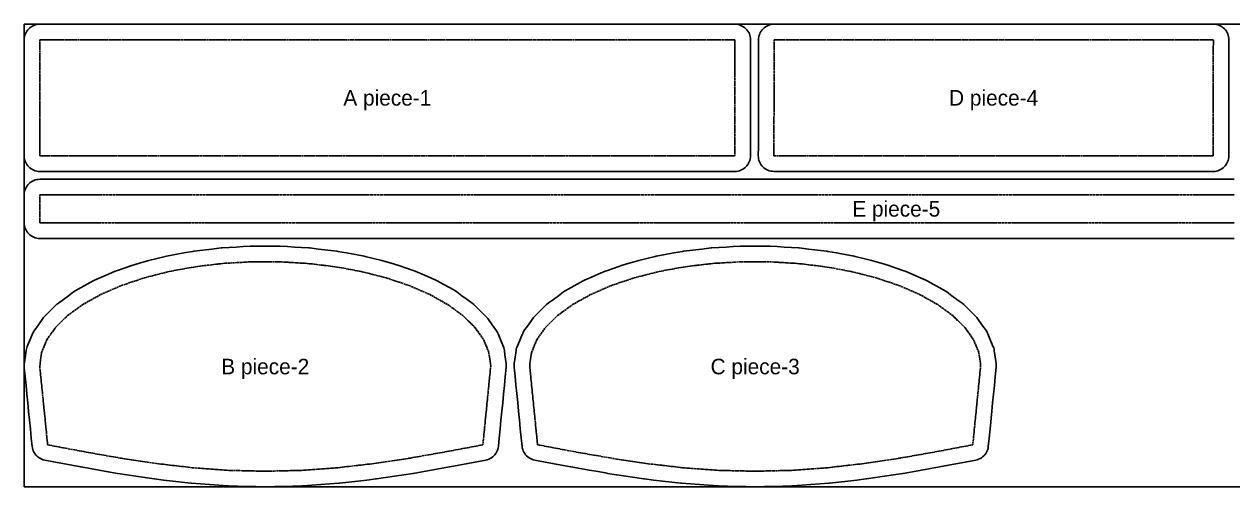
# Model space of a CAD drawing. Header units: millimetres. Extents: x 0 to 1372, y 0 to 297.
# Drawn here: x 0 to 776, y 0 to 297 of the extents above; entities that cross this region are included whole.
import ezdxf
from ezdxf.enums import TextEntityAlignment as Align

# ---------------------------------------------------------------- set-up
doc = ezdxf.new("R2010")
doc.units = ezdxf.units.MM
doc.linetypes.add('DASHED', pattern=[1.524, 1.27, -0.254])
for name, color, linetype in [('CUT', 7, 'Continuous'), ('LABEL', 3, 'Continuous'), ('STITCH', 1, 'DASHED')]:
    doc.layers.add(name, color=color, linetype=linetype)

msp = doc.modelspace()

# ---------------------------------------------------------------- linework, layer by layer
at = {"layer": 'CUT'}
for points in [[(410.992, 297.117), (405.313, 297.118), (401.061, 297.118), (396.831, 297.119), (392.346, 297.119), (387.884, 297.119), (382.977, 297.119), (378.097, 297.12), (372.647, 297.12), (367.226, 297.12), (363.181, 297.12), (359.167, 297.12), (355.154, 297.12), (350.698, 297.12), (346.277, 297.12), (341.857, 297.12), (337.007, 297.12), (332.196, 297.12), (327.385, 297.12), (322.177, 297.12), (317.01, 297.12), (311.844, 297.12), (306.327, 297.12), (300.853, 297.12), (295.379, 297.12), (289.611, 297.12), (283.889, 297.12), (278.167, 297.12), (272.215, 297.12), (266.311, 297.12), (260.406, 297.12), (255.846, 297.12), (251.333, 297.12), (246.821, 297.12), (242.309, 297.12), (237.72, 297.12), (233.18, 297.12), (228.64, 297.12), (224.1, 297.12), (215.027, 297.12), (210.515, 297.12), (206.003, 297.12), (200.051, 297.12), (194.146, 297.12), (188.242, 297.12), (182.474, 297.12), (176.752, 297.12), (171.03, 297.12), (165.512, 297.12), (160.038, 297.12), (154.565, 297.12), (149.357, 297.12), (144.19, 297.12), (139.024, 297.12), (134.174, 297.12), (129.363, 297.12), (124.552, 297.12), (120.096, 297.12), (115.676, 297.12), (111.255, 297.12), (107.209, 297.12), (103.196, 297.12), (99.183, 297.12), (93.733, 297.12), (88.313, 297.12), (83.406, 297.12), (78.525, 297.12), (74.04, 297.12), (69.578, 297.12), (65.326, 297.12), (61.097, 297.12), (55.403, 297.12), (49.708, 297.12), (44.013, 297.12), (38.318, 297.12), (32.624, 297.12), (26.929, 297.12), (21.234, 297.12), (15.342, 297.12), (10.045, 297.12), (9.064, 297.072), (8.094, 296.928), (7.142, 296.689), (6.218, 296.359), (5.331, 295.939), (4.489, 295.435), (3.701, 294.85), (2.974, 294.191), (2.315, 293.464), (1.73, 292.676), (1.225, 291.834), (0.806, 290.947), (0.475, 290.023), (0.237, 289.071), (0.093, 288.1), (0.045, 287.12), (0.045, 281.551), (0.045, 275.781), (0.045, 270.012), (0.045, 264.243), (0.045, 258.473), (0.045, 252.704), (0.045, 246.935), (0.045, 241.185), (0.023, 235.615), (0.023, 235.581), (0.021, 229.831), (0.016, 224.08), (0.009, 218.325), (0, 212.563), (0.046, 211.582), (0.189, 210.611), (0.426, 209.658), (0.755, 208.733), (1.174, 207.845), (1.677, 207.003), (2.261, 206.213), (2.919, 205.485), (3.645, 204.825), (4.433, 204.239), (5.274, 203.733), (6.161, 203.312), (7.085, 202.98), (8.037, 202.741), (9.008, 202.595), (9.988, 202.546), (15.664, 202.539), (21.342, 202.534), (27.02, 202.531), (32.699, 202.528), (38.378, 202.526), (44.058, 202.524), (49.737, 202.523), (55.417, 202.522), (61.096, 202.521), (65.348, 202.521), (69.578, 202.52), (74.063, 202.52), (78.525, 202.52), (83.432, 202.519), (88.312, 202.519), (93.762, 202.519), (99.183, 202.519), (103.228, 202.519), (107.242, 202.519), (111.255, 202.519), (115.711, 202.519), (120.132, 202.519), (124.552, 202.519), (129.402, 202.519), (134.213, 202.519), (144.232, 202.519), (149.398, 202.519), (154.565, 202.519), (160.082, 202.519), (165.556, 202.519), (171.03, 202.519), (176.798, 202.519), (182.52, 202.519), (188.242, 202.519), (194.194, 202.519), (200.098, 202.519), (206.003, 202.519), (210.563, 202.519), (219.588, 202.519), (224.1, 202.519), (228.689, 202.519), (237.769, 202.519), (242.309, 202.519), (246.87, 202.519), (317.052, 202.519), (322.218, 202.519), (337.046, 202.519), (341.857, 202.519), (401.082, 202.519), (405.312, 202.519), (411.006, 202.519), (416.701, 202.519), (422.396, 202.519), (445.175, 202.519), (451.067, 202.519), (456.364, 202.519), (457.344, 202.567), (458.315, 202.711), (459.267, 202.95), (460.191, 203.28), (461.078, 203.7), (461.92, 204.204), (462.708, 204.789), (463.435, 205.448), (464.094, 206.175), (464.679, 206.963), (465.183, 207.805), (465.603, 208.692), (465.934, 209.616), (466.172, 210.568), (466.316, 211.539), (466.364, 212.519), (466.364, 218.088), (466.364, 223.858), (466.364, 229.627), (466.364, 235.396), (466.364, 241.166), (466.364, 252.704), (466.364, 258.454), (466.386, 264.024), (466.386, 264.057), (466.388, 269.808), (466.393, 275.559), (466.399, 281.314), (466.409, 287.076), (466.362, 288.057), (466.22, 289.028), (465.983, 289.981), (465.654, 290.905), (465.235, 291.794), (464.732, 292.636), (464.148, 293.426), (463.49, 294.154), (462.764, 294.814), (461.976, 295.4), (461.135, 295.906), (460.248, 296.327), (459.324, 296.659), (458.372, 296.898), (457.401, 297.044), (456.421, 297.093), (450.744, 297.1), (445.067, 297.105), (439.389, 297.108), (433.71, 297.111), (428.031, 297.113), (422.351, 297.115), (416.672, 297.116)], [(739.969, 202.519), (745.902, 202.519), (751.835, 202.519), (757.768, 202.519), (763.501, 202.519), (764.481, 202.567), (765.452, 202.711), (766.404, 202.95), (767.328, 203.28), (768.215, 203.7), (769.057, 204.204), (769.845, 204.789), (770.572, 205.448), (771.231, 206.175), (771.816, 206.963), (772.321, 207.805), (772.74, 208.692), (773.071, 209.616), (773.309, 210.568), (773.453, 211.539), (773.501, 212.519), (773.501, 217.894), (773.501, 223.858), (773.501, 229.627), (773.501, 235.378), (773.521, 240.911), (773.521, 240.943), (773.524, 246.67), (773.528, 252.4), (773.534, 258.135), (773.543, 263.878), (773.555, 269.632), (773.571, 275.401), (773.594, 281.192), (773.623, 287.022), (773.58, 288.005), (773.44, 288.979), (773.205, 289.934), (772.878, 290.861), (772.461, 291.752), (771.959, 292.598), (771.375, 293.39), (770.717, 294.121), (769.991, 294.784), (769.203, 295.372), (768.36, 295.88), (767.472, 296.303), (766.547, 296.636), (765.593, 296.877), (764.621, 297.023), (763.638, 297.073), (757.722, 297.082), (751.804, 297.088), (745.886, 297.091), (739.993, 297.092), (734.048, 297.12), (734.002, 297.12), (728.098, 297.12), (722.194, 297.12), (716.29, 297.12), (710.346, 297.12), (704.466, 297.12), (698.585, 297.12), (692.704, 297.12), (686.788, 297.12), (669.227, 297.12), (663.335, 297.12), (657.505, 297.12), (651.675, 297.12), (645.844, 297.12), (639.966, 297.12), (593.295, 297.12), (587.465, 297.12), (581.635, 297.12), (552.328, 297.12), (546.384, 297.12), (540.503, 297.12), (534.623, 297.12), (528.742, 297.12), (522.775, 297.12), (516.871, 297.12), (510.967, 297.12), (505.063, 297.12), (499.13, 297.12), (493.197, 297.12), (487.264, 297.12), (481.531, 297.12), (480.551, 297.072), (479.58, 296.928), (478.628, 296.689), (477.704, 296.359), (476.817, 295.939), (475.975, 295.435), (475.187, 294.85), (474.46, 294.191), (473.801, 293.464), (473.216, 292.676), (472.712, 291.834), (472.292, 290.947), (471.961, 290.023), (471.723, 289.071), (471.579, 288.1), (471.531, 287.12), (471.531, 281.745), (471.531, 275.781), (471.531, 270.012), (471.531, 264.261), (471.511, 258.728), (471.511, 258.696), (471.508, 252.969), (471.504, 247.239), (471.498, 241.504), (471.489, 235.761), (471.477, 230.007), (471.461, 224.238), (471.438, 218.447), (471.409, 212.616), (471.452, 211.634), (471.592, 210.66), (471.827, 209.705), (472.154, 208.778), (472.571, 207.887), (473.074, 207.041), (473.657, 206.249), (474.315, 205.518), (475.041, 204.855), (475.83, 204.267), (476.672, 203.759), (477.56, 203.336), (478.485, 203.003), (479.439, 202.762), (480.411, 202.616), (481.394, 202.566), (487.31, 202.557), (493.228, 202.551), (499.146, 202.548), (505.039, 202.546), (510.984, 202.519), (511.03, 202.519), (516.934, 202.519), (522.838, 202.519), (528.742, 202.519), (534.686, 202.519), (540.566, 202.519), (546.447, 202.519), (552.328, 202.519), (558.244, 202.519), (564.097, 202.519), (569.951, 202.519), (575.805, 202.519), (587.527, 202.519), (593.358, 202.519), (599.188, 202.519), (605.066, 202.519), (610.883, 202.519), (616.7, 202.519), (622.516, 202.519), (628.395, 202.519), (634.211, 202.519), (640.028, 202.519), (645.844, 202.519), (651.737, 202.519), (657.567, 202.519), (663.397, 202.519), (669.227, 202.519), (675.143, 202.519), (680.997, 202.519), (692.704, 202.519), (698.648, 202.519), (704.529, 202.519), (710.409, 202.519), (716.29, 202.519), (722.257, 202.519), (728.161, 202.519), (734.065, 202.519)], [(0.049, 76.411), (0.62, 70.766), (1.187, 65.133), (1.751, 59.506), (2.313, 53.881), (2.317, 53.849), (2.871, 48.479), (3.433, 42.83), (3.997, 37.164), (4.587, 31.239), (5.11, 25.979), (5.256, 25.002), (5.499, 24.044), (5.834, 23.114), (6.259, 22.223), (6.771, 21.377), (7.363, 20.586), (8.031, 19.858), (8.767, 19.198), (9.565, 18.615), (10.416, 18.114), (11.313, 17.698), (12.246, 17.374), (13.207, 17.143), (18.89, 16.071), (24.721, 14.971), (30.551, 13.871), (36.38, 12.771), (36.502, 12.748), (42.331, 11.724), (48.162, 10.699), (53.992, 9.674), (59.82, 8.649), (60.059, 8.61), (65.886, 7.73), (71.717, 6.85), (77.547, 5.97), (83.374, 5.09), (83.716, 5.044), (89.543, 4.369), (95.373, 3.694), (101.203, 3.019), (107.029, 2.344), (107.454, 2.304), (113.28, 1.879), (119.11, 1.455), (124.941, 1.03), (130.766, 0.606), (131.244, 0.583), (137.07, 0.438), (142.9, 0.293), (148.73, 0.148), (154.555, 0.004), (155.052, 0.004), (160.877, 0.148), (166.708, 0.293), (172.538, 0.438), (178.363, 0.583), (178.841, 0.606), (184.667, 1.03), (190.497, 1.455), (196.328, 1.879), (202.154, 2.304), (202.578, 2.344), (208.404, 3.018), (214.234, 3.694), (220.065, 4.369), (225.892, 5.044), (226.234, 5.09), (232.061, 5.97), (237.891, 6.85), (243.721, 7.73), (249.549, 8.61), (249.788, 8.649), (255.616, 9.674), (261.446, 10.699), (267.276, 11.724), (273.105, 12.748), (273.228, 12.771), (279.057, 13.871), (284.887, 14.971), (290.717, 16.071), (296.401, 17.143), (297.361, 17.374), (298.295, 17.698), (299.191, 18.114), (300.043, 18.615), (300.84, 19.198), (301.577, 19.858), (302.244, 20.586), (302.837, 21.377), (303.348, 22.223), (303.774, 23.114), (304.109, 24.044), (304.351, 25.002), (304.497, 25.979), (305.021, 31.239), (305.61, 37.164), (306.174, 42.83), (306.738, 48.497), (307.272, 53.857), (307.83, 59.474), (308.389, 65.091), (308.948, 70.708), (309.555, 76.808), (309.603, 77.978), (309.513, 79.146), (308.741, 84.823), (308.376, 87.5), (308.225, 88.34), (308.003, 89.164), (307.712, 89.966), (306.016, 94.078), (304.318, 98.193), (303.841, 99.19), (303.256, 100.128), (300.455, 104.114), (297.652, 108.103), (297.097, 108.821), (296.479, 109.487), (292.615, 113.283), (288.749, 117.082), (287.629, 118.032), (284.389, 120.393), (281.136, 122.762), (277.894, 125.125), (276.884, 125.772), (273.025, 127.929), (269.156, 130.091), (265.296, 132.249), (264.4, 132.693), (259.984, 134.61), (255.56, 136.531), (251.143, 138.449), (250.344, 138.756), (245.442, 140.403), (240.531, 142.053), (235.628, 143.7), (234.907, 143.912), (229.595, 145.263), (224.276, 146.615), (218.964, 147.965), (218.301, 148.11), (212.664, 149.142), (207.02, 150.175), (201.383, 151.207), (200.761, 151.301), (194.888, 151.998), (189.009, 152.696), (183.136, 153.394), (182.54, 153.446), (178.029, 153.71), (173.513, 153.974), (168.996, 154.237), (164.486, 154.501), (163.903, 154.518), (159.356, 154.518), (154.804, 154.518), (150.251, 154.518), (145.705, 154.518), (145.122, 154.501), (140.611, 154.237), (136.095, 153.974), (131.578, 153.71), (127.068, 153.446), (126.472, 153.394), (120.599, 152.696), (114.72, 151.998), (108.847, 151.301), (108.225, 151.207), (102.587, 150.175), (96.944, 149.142), (91.307, 148.11), (90.644, 147.965), (85.331, 146.615), (80.012, 145.263), (74.701, 143.912), (73.98, 143.7), (69.076, 142.053), (64.166, 140.403), (59.263, 138.756), (58.465, 138.449), (54.048, 136.531), (49.623, 134.61), (45.208, 132.693), (44.312, 132.249), (40.451, 130.091), (36.582, 127.929), (32.724, 125.772), (31.714, 125.125), (28.471, 122.762), (25.219, 120.393), (21.978, 118.032), (20.858, 117.082), (16.992, 113.283), (13.129, 109.487), (12.511, 108.821), (11.956, 108.103), (9.152, 104.114), (6.352, 100.128), (5.767, 99.19), (5.289, 98.192), (4.249, 95.67), (1.956, 90.113), (1.664, 89.31), (1.442, 88.485), (1.291, 87.644), (0.652, 82.935), (0.088, 78.754), (0, 77.584)], [(587.82, 12.773), (593.649, 13.873), (599.48, 14.973), (605.31, 16.073), (610.993, 17.145), (611.953, 17.376), (612.887, 17.701), (613.784, 18.116), (614.635, 18.618), (615.433, 19.201), (616.169, 19.86), (616.836, 20.589), (617.429, 21.38), (617.94, 22.225), (618.366, 23.117), (618.701, 24.046), (618.943, 25.004), (619.09, 25.982), (619.613, 31.242), (620.203, 37.166), (621.33, 48.499), (621.864, 53.859), (622.423, 59.475), (622.981, 65.092), (623.54, 70.709), (624.147, 76.809), (624.195, 77.979), (624.105, 79.147), (623.333, 84.824), (622.969, 87.502), (622.818, 88.341), (622.596, 89.165), (622.304, 89.967), (620.608, 94.079), (618.91, 98.194), (618.433, 99.191), (617.848, 100.129), (615.047, 104.115), (612.244, 108.104), (611.689, 108.822), (611.071, 109.488), (607.208, 113.284), (603.342, 117.083), (602.222, 118.032), (598.981, 120.393), (595.729, 122.763), (592.486, 125.126), (591.476, 125.773), (587.618, 127.929), (583.749, 130.092), (579.889, 132.249), (578.993, 132.693), (574.577, 134.61), (570.153, 136.532), (565.736, 138.449), (564.938, 138.756), (560.035, 140.403), (555.125, 142.053), (550.221, 143.7), (549.5, 143.913), (544.189, 145.263), (538.87, 146.615), (533.558, 147.965), (532.895, 148.11), (527.258, 149.142), (521.614, 150.175), (515.977, 151.207), (515.355, 151.301), (509.482, 151.998), (503.603, 152.696), (497.73, 153.394), (497.135, 153.446), (492.624, 153.71), (488.108, 153.974), (483.591, 154.237), (479.081, 154.501), (478.498, 154.518), (473.951, 154.518), (469.399, 154.518), (464.847, 154.518), (460.3, 154.518), (459.717, 154.501), (455.207, 154.237), (450.69, 153.974), (446.174, 153.71), (441.663, 153.446), (441.068, 153.394), (435.195, 152.696), (429.316, 151.998), (423.443, 151.301), (422.821, 151.207), (417.184, 150.175), (411.54, 149.142), (405.903, 148.11), (405.24, 147.965), (399.928, 146.615), (394.609, 145.263), (389.298, 143.913), (388.577, 143.7), (383.673, 142.053), (378.763, 140.403), (373.86, 138.756), (373.062, 138.449), (368.645, 136.532), (364.221, 134.61), (359.805, 132.693), (358.909, 132.249), (355.049, 130.092), (351.18, 127.929), (347.321, 125.773), (346.312, 125.126), (343.069, 122.763), (339.817, 120.393), (336.576, 118.032), (335.456, 117.083), (331.59, 113.284), (327.727, 109.487), (327.109, 108.822), (326.554, 108.104), (323.751, 104.115), (320.95, 100.129), (320.365, 99.191), (319.888, 98.194), (318.847, 95.671), (316.494, 89.967), (316.202, 89.165), (315.98, 88.342), (315.829, 87.502), (315.062, 81.86), (314.693, 79.147), (314.603, 77.979), (314.651, 76.809), (315.212, 71.166), (315.776, 65.499), (316.34, 59.832), (316.904, 54.166), (317.468, 48.499), (318.032, 42.833), (318.595, 37.166), (319.159, 31.499), (319.161, 31.479), (319.718, 26.001), (319.866, 25.022), (320.111, 24.063), (320.449, 23.133), (320.878, 22.24), (321.393, 21.395), (321.989, 20.604), (322.66, 19.876), (323.4, 19.218), (324.201, 18.637), (325.056, 18.138), (325.956, 17.725), (326.892, 17.404), (327.856, 17.177), (333.51, 16.136), (339.303, 15.028), (345.131, 13.913), (350.957, 12.799), (351.128, 12.768), (356.96, 11.757), (362.793, 10.747), (368.577, 9.745), (374.348, 8.686), (374.623, 8.64), (380.447, 7.738), (380.483, 7.733), (386.314, 6.853), (392.144, 5.972), (397.971, 5.093), (398.313, 5.047), (404.139, 4.372), (409.97, 3.697), (415.8, 3.021), (421.626, 2.346), (422.05, 2.306), (427.876, 1.882), (433.706, 1.458), (439.536, 1.033), (445.362, 0.609), (445.84, 0.585), (451.665, 0.441), (457.495, 0.296), (463.325, 0.151), (469.151, 0.006), (469.647, 0.006), (475.472, 0.151), (481.303, 0.296), (487.133, 0.441), (492.958, 0.585), (493.436, 0.609), (499.262, 1.033), (505.092, 1.458), (510.922, 1.882), (516.748, 2.306), (517.172, 2.346), (522.998, 3.021), (528.828, 3.697), (534.659, 4.372), (540.485, 5.047), (540.827, 5.093), (546.654, 5.972), (552.484, 6.853), (558.314, 7.733), (564.142, 8.613), (564.381, 8.652), (570.428, 9.715), (576.235, 10.736), (582.042, 11.757), (587.698, 12.751)]]:
    msp.add_lwpolyline(points, close=True, dxfattribs=at)
msp.add_lwpolyline([(776.993, 197.519), (774.845, 197.519), (772.697, 197.519), (770.548, 197.519), (768.4, 197.519), (764.103, 197.519), (761.954, 197.519), (759.806, 197.519), (757.657, 197.519), (755.509, 197.519), (753.361, 197.519), (751.212, 197.519), (749.064, 197.519), (746.915, 197.519), (744.767, 197.519), (742.618, 197.519), (738.321, 197.519), (736.173, 197.519), (731.876, 197.519), (729.728, 197.519), (727.579, 197.519), (725.431, 197.519), (723.282, 197.519), (721.134, 197.519), (718.985, 197.519), (716.837, 197.519), (712.54, 197.519), (710.392, 197.519), (706.095, 197.519), (703.946, 197.519), (701.798, 197.519), (699.65, 197.519), (697.501, 197.519), (695.353, 197.518), (693.204, 197.518), (691.056, 197.518), (686.759, 197.518), (684.61, 197.518), (682.462, 197.518), (680.314, 197.518), (678.165, 197.518), (676.017, 197.518), (673.868, 197.518), (671.72, 197.518), (669.571, 197.518), (667.423, 197.518), (665.274, 197.518), (658.829, 197.518), (656.681, 197.518), (654.532, 197.518), (652.384, 197.518), (650.235, 197.518), (648.087, 197.518), (645.939, 197.518), (643.79, 197.518), (641.642, 197.518), (639.493, 197.518), (637.345, 197.518), (635.196, 197.518), (633.048, 197.518), (628.751, 197.518), (626.603, 197.518), (624.454, 197.518), (622.306, 197.518), (620.157, 197.518), (618.009, 197.518), (615.86, 197.518), (613.712, 197.518), (611.563, 197.518), (609.415, 197.518), (607.267, 197.518), (605.118, 197.518), (602.97, 197.518), (600.821, 197.518), (598.673, 197.518), (596.524, 197.518), (592.227, 197.518), (590.079, 197.518), (587.931, 197.518), (585.782, 197.518), (583.634, 197.518), (581.485, 197.518), (579.337, 197.518), (572.891, 197.518), (570.743, 197.518), (566.446, 197.518), (564.298, 197.518), (557.852, 197.518), (555.704, 197.518), (553.555, 197.518), (549.259, 197.518), (547.11, 197.518), (544.962, 197.518), (542.813, 197.518), (540.665, 197.518), (538.516, 197.518), (536.368, 197.518), (534.219, 197.518), (532.071, 197.518), (529.923, 197.518), (527.774, 197.518), (523.477, 197.518), (521.329, 197.518), (519.18, 197.518), (514.884, 197.518), (512.735, 197.518), (510.587, 197.518), (506.29, 197.518), (504.141, 197.518), (501.993, 197.518), (497.696, 197.518), (495.548, 197.518), (493.399, 197.518), (491.251, 197.518), (489.102, 197.518), (480.508, 197.518), (478.36, 197.518), (476.212, 197.518), (471.915, 197.518), (469.766, 197.518), (467.618, 197.518), (463.321, 197.518), (461.172, 197.518), (459.024, 197.518), (456.876, 197.518), (454.727, 197.518), (452.579, 197.518), (450.43, 197.518), (446.133, 197.518), (443.985, 197.518), (441.836, 197.518), (437.54, 197.518), (435.391, 197.518), (433.243, 197.518), (428.946, 197.518), (426.797, 197.518), (424.649, 197.518), (420.352, 197.518), (418.204, 197.518), (416.055, 197.518), (413.907, 197.518), (411.758, 197.518), (407.461, 197.518), (405.313, 197.518), (403.165, 197.518), (401.016, 197.518), (398.868, 197.518), (394.571, 197.518), (392.422, 197.518), (390.274, 197.518), (385.977, 197.518), (383.829, 197.518), (381.68, 197.518), (377.383, 197.518), (375.235, 197.518), (373.086, 197.518), (370.938, 197.518), (368.789, 197.518), (366.641, 197.518), (364.493, 197.518), (362.344, 197.518), (360.196, 197.518), (355.899, 197.518), (353.75, 197.518), (351.602, 197.518), (349.453, 197.518), (347.305, 197.518), (343.008, 197.518), (340.86, 197.518), (338.711, 197.518), (336.563, 197.518), (334.414, 197.518), (332.266, 197.518), (330.117, 197.518), (325.821, 197.518), (323.672, 197.518), (321.524, 197.518), (317.227, 197.518), (315.078, 197.518), (312.93, 197.518), (310.781, 197.518), (308.633, 197.518), (304.336, 197.518), (302.188, 197.518), (300.039, 197.518), (297.891, 197.518), (295.742, 197.518), (291.446, 197.518), (289.297, 197.518), (287.149, 197.518), (285, 197.518), (282.852, 197.518), (274.258, 197.518), (272.11, 197.518), (267.813, 197.518), (265.664, 197.518), (263.516, 197.518), (261.367, 197.518), (254.922, 197.518), (252.774, 197.518), (250.625, 197.518), (248.477, 197.518), (246.328, 197.518), (244.18, 197.518), (242.031, 197.518), (239.883, 197.518), (231.289, 197.518), (229.141, 197.518), (222.695, 197.518), (220.547, 197.518), (218.398, 197.518), (216.25, 197.518), (214.102, 197.518), (211.953, 197.518), (203.359, 197.518), (201.211, 197.518), (199.063, 197.518), (196.914, 197.518), (192.617, 197.518), (190.469, 197.518), (186.172, 197.518), (184.023, 197.518), (181.875, 197.518), (179.727, 197.518), (177.578, 197.518), (175.43, 197.518), (173.281, 197.518), (171.133, 197.518), (162.539, 197.518), (160.391, 197.518), (153.945, 197.518), (151.797, 197.518), (149.648, 197.518), (141.055, 197.518), (138.906, 197.518), (130.312, 197.518), (128.164, 197.518), (121.719, 197.518), (119.57, 197.518), (117.422, 197.518), (115.273, 197.518), (110.976, 197.518), (108.828, 197.518), (106.68, 197.518), (104.531, 197.518), (95.937, 197.518), (93.789, 197.518), (87.344, 197.518), (85.195, 197.518), (83.047, 197.518), (78.75, 197.518), (76.601, 197.518), (74.453, 197.518), (72.304, 197.518), (68.008, 197.518), (65.859, 197.518), (63.711, 197.518), (59.414, 197.518), (57.265, 197.518), (52.968, 197.518), (50.82, 197.518), (46.523, 197.518), (44.375, 197.518), (42.226, 197.518), (40.078, 197.518), (37.929, 197.518), (35.781, 197.518), (33.632, 197.518), (31.484, 197.518), (29.336, 197.518), (27.187, 197.518), (25.039, 197.518), (22.89, 197.518), (20.742, 197.518), (18.593, 197.518), (16.445, 197.518), (14.296, 197.518), (12.148, 197.518), (10, 197.518), (9.019, 197.47), (8.049, 197.326), (7.097, 197.087), (6.173, 196.756), (5.286, 196.337), (4.444, 195.832), (3.656, 195.248), (2.929, 194.589), (2.269, 193.862), (1.685, 193.073), (1.18, 192.232), (0.761, 191.344), (0.43, 190.42), (0.192, 189.469), (0.048, 188.498), (0, 187.518), (0, 185.268), (0, 183.018), (0, 180.768), (0, 178.518), (0, 176.268), (0, 174.018), (0, 171.768), (0, 169.518), (0.048, 168.537), (0.192, 167.567), (0.43, 166.615), (0.761, 165.691), (1.18, 164.804), (1.685, 163.962), (2.27, 163.174), (2.929, 162.447), (3.656, 161.788), (4.444, 161.203), (5.286, 160.698), (6.173, 160.279), (7.097, 159.948), (8.049, 159.71), (9.02, 159.566), (10, 159.518), (12.148, 159.518), (14.297, 159.518), (16.445, 159.518), (18.593, 159.518), (20.742, 159.518), (22.89, 159.518), (25.039, 159.518), (27.187, 159.518), (29.336, 159.518), (31.484, 159.518), (33.633, 159.518), (35.781, 159.518), (37.929, 159.518), (40.078, 159.518), (42.226, 159.518), (44.375, 159.518), (46.523, 159.518), (48.672, 159.518), (50.82, 159.518), (52.969, 159.518), (55.117, 159.518), (57.265, 159.518), (59.414, 159.518), (61.562, 159.518), (63.711, 159.518), (65.859, 159.518), (68.008, 159.518), (70.156, 159.518), (72.304, 159.518), (74.453, 159.518), (76.601, 159.518), (78.75, 159.518), (80.898, 159.518), (83.047, 159.518), (85.195, 159.518), (87.344, 159.518), (89.492, 159.518), (91.64, 159.518), (93.789, 159.518), (95.937, 159.518), (98.086, 159.518), (100.234, 159.518), (102.383, 159.518), (106.68, 159.518), (108.828, 159.518), (110.976, 159.518), (113.125, 159.518), (115.273, 159.518), (117.422, 159.518), (119.57, 159.518), (121.719, 159.518), (123.867, 159.518), (126.016, 159.518), (128.164, 159.518), (130.312, 159.518), (132.461, 159.518), (134.609, 159.518), (136.758, 159.518), (138.906, 159.518), (141.055, 159.518), (143.203, 159.518), (145.352, 159.518), (147.5, 159.518), (149.648, 159.518), (151.797, 159.518), (153.945, 159.518), (156.094, 159.518), (158.242, 159.518), (160.391, 159.518), (162.539, 159.518), (164.688, 159.518), (166.836, 159.518), (168.984, 159.518), (171.133, 159.518), (173.281, 159.518), (175.43, 159.518), (177.578, 159.518), (179.727, 159.518), (181.875, 159.518), (184.023, 159.518), (186.172, 159.518), (188.32, 159.518), (190.469, 159.518), (192.617, 159.518), (194.766, 159.518), (196.914, 159.518), (199.063, 159.518), (201.211, 159.518), (203.359, 159.518), (205.508, 159.518), (207.656, 159.518), (209.805, 159.518), (211.953, 159.518), (214.102, 159.518), (216.25, 159.518), (218.399, 159.518), (220.547, 159.518), (222.695, 159.518), (224.844, 159.518), (226.992, 159.518), (229.141, 159.518), (231.289, 159.518), (233.438, 159.518), (235.586, 159.518), (237.735, 159.518), (239.883, 159.518), (242.031, 159.518), (244.18, 159.518), (246.328, 159.518), (248.477, 159.518), (250.625, 159.518), (252.774, 159.518), (254.922, 159.518), (257.07, 159.518), (259.219, 159.518), (261.367, 159.518), (263.516, 159.518), (265.664, 159.518), (269.961, 159.518), (272.11, 159.518), (274.258, 159.518), (276.406, 159.518), (278.555, 159.518), (280.703, 159.518), (282.852, 159.518), (285, 159.518), (287.149, 159.518), (289.297, 159.518), (291.446, 159.518), (293.594, 159.518), (295.742, 159.518), (297.891, 159.518), (300.039, 159.518), (302.188, 159.518), (304.336, 159.518), (306.485, 159.518), (308.633, 159.518), (310.782, 159.518), (312.93, 159.518), (315.078, 159.518), (317.227, 159.518), (319.375, 159.518), (321.524, 159.518), (323.672, 159.518), (325.821, 159.518), (327.969, 159.518), (330.117, 159.518), (332.266, 159.518), (334.414, 159.518), (336.563, 159.518), (338.711, 159.518), (340.86, 159.518), (343.008, 159.518), (347.305, 159.518), (349.453, 159.518), (351.602, 159.518), (353.75, 159.518), (355.899, 159.518), (358.047, 159.518), (360.196, 159.518), (362.344, 159.518), (364.493, 159.518), (366.641, 159.518), (368.789, 159.518), (370.938, 159.518), (373.086, 159.518), (375.235, 159.518), (377.383, 159.518), (379.532, 159.518), (381.68, 159.518), (383.829, 159.518), (385.977, 159.518), (390.274, 159.518), (392.422, 159.518), (394.571, 159.518), (396.719, 159.518), (398.868, 159.518), (401.016, 159.518), (403.165, 159.518), (405.313, 159.518), (407.461, 159.518), (409.61, 159.518), (411.758, 159.518), (413.907, 159.518), (416.055, 159.518), (418.204, 159.518), (420.352, 159.518), (422.501, 159.518), (424.649, 159.518), (426.797, 159.518), (428.946, 159.518), (431.094, 159.518), (433.243, 159.518), (435.391, 159.518), (437.54, 159.518), (439.688, 159.518), (441.837, 159.518), (443.985, 159.518), (446.133, 159.518), (448.282, 159.518), (450.43, 159.518), (452.579, 159.518), (454.727, 159.518), (456.876, 159.518), (459.024, 159.518), (461.173, 159.518), (463.321, 159.518), (465.469, 159.518), (467.618, 159.518), (469.766, 159.518), (471.915, 159.518), (474.063, 159.518), (476.212, 159.518), (478.36, 159.518), (480.509, 159.518), (482.657, 159.518), (484.805, 159.518), (486.954, 159.518), (489.102, 159.518), (491.251, 159.518), (493.399, 159.518), (495.548, 159.518), (497.696, 159.518), (499.844, 159.518), (501.993, 159.518), (504.141, 159.518), (506.29, 159.518), (510.587, 159.518), (512.735, 159.518), (514.884, 159.518), (517.032, 159.518), (519.18, 159.518), (521.329, 159.518), (523.477, 159.518), (525.626, 159.518), (527.774, 159.518), (529.923, 159.518), (532.071, 159.518), (534.22, 159.518), (536.368, 159.518), (538.516, 159.518), (540.665, 159.518), (542.813, 159.518), (544.962, 159.518), (547.11, 159.518), (549.259, 159.518), (553.555, 159.518), (555.704, 159.518), (557.852, 159.518), (560.001, 159.518), (562.149, 159.518), (564.298, 159.518), (566.446, 159.518), (568.595, 159.518), (570.743, 159.518), (572.892, 159.518), (575.04, 159.518), (577.188, 159.518), (579.337, 159.518), (581.485, 159.518), (583.634, 159.518), (585.782, 159.518), (587.931, 159.518), (590.079, 159.518), (592.227, 159.518), (594.376, 159.518), (596.524, 159.518), (598.673, 159.518), (600.821, 159.518), (602.97, 159.518), (605.118, 159.518), (607.267, 159.518), (609.415, 159.518), (611.563, 159.518), (613.712, 159.518), (615.86, 159.518), (618.009, 159.518), (620.157, 159.518), (622.306, 159.518), (624.454, 159.518), (626.603, 159.518), (628.751, 159.518), (630.899, 159.518), (633.048, 159.518), (635.196, 159.518), (637.345, 159.518), (639.493, 159.518), (641.642, 159.518), (645.939, 159.518), (648.087, 159.518), (650.235, 159.518), (652.384, 159.518), (654.532, 159.518), (656.681, 159.518), (658.829, 159.518), (660.978, 159.518), (663.126, 159.518), (665.275, 159.518), (667.423, 159.518), (669.571, 159.518), (671.72, 159.518), (673.868, 159.518), (676.017, 159.518), (678.165, 159.518), (680.314, 159.518), (682.462, 159.518), (684.61, 159.518), (686.759, 159.518), (688.907, 159.518), (691.056, 159.518), (693.204, 159.518), (695.353, 159.518), (697.501, 159.518), (699.65, 159.518), (701.798, 159.518), (703.946, 159.518), (706.095, 159.518), (708.243, 159.518), (710.392, 159.519), (712.54, 159.519), (714.689, 159.519), (716.837, 159.519), (718.985, 159.519), (721.134, 159.519), (723.282, 159.519), (725.431, 159.519), (727.579, 159.519), (729.728, 159.519), (731.876, 159.519), (734.025, 159.519), (736.173, 159.519), (738.321, 159.519), (740.47, 159.519), (742.618, 159.519), (744.767, 159.519), (746.915, 159.519), (749.064, 159.519), (751.212, 159.519), (753.361, 159.519), (755.509, 159.519), (757.657, 159.519), (759.806, 159.519), (761.954, 159.519), (764.103, 159.519), (766.251, 159.519), (768.4, 159.519), (770.548, 159.519), (772.697, 159.519), (774.845, 159.519), (776.993, 159.519)], dxfattribs=at)
at = {"layer": 'LABEL'}
msp.add_lwpolyline([(0, 297.12), (1371.6, 297.12), (1371.6, 0), (0, 0)], close=True, dxfattribs=at)
at = {"layer": 'STITCH'}
for points in [[(410.991, 287.117), (416.67, 287.116), (422.349, 287.115), (428.028, 287.113), (433.706, 287.111), (439.384, 287.108), (445.06, 287.105), (450.736, 287.1), (456.409, 287.093), (456.399, 281.328), (456.393, 275.569), (456.388, 269.814), (456.386, 264.062), (456.364, 258.473), (456.364, 252.704), (456.364, 246.935), (456.364, 241.165), (456.364, 235.396), (456.364, 229.627), (456.364, 223.858), (456.364, 218.088), (456.364, 212.519), (451.067, 212.519), (445.175, 212.519), (439.48, 212.519), (433.785, 212.519), (428.091, 212.519), (422.396, 212.519), (416.701, 212.519), (411.006, 212.519), (405.312, 212.519), (401.082, 212.519), (396.831, 212.519), (392.369, 212.519), (387.884, 212.519), (383.003, 212.519), (378.096, 212.519), (372.676, 212.519), (367.226, 212.519), (363.213, 212.519), (359.199, 212.519), (355.154, 212.519), (350.733, 212.519), (346.313, 212.519), (341.857, 212.519), (337.046, 212.519), (332.235, 212.519), (327.385, 212.519), (322.218, 212.519), (317.052, 212.519), (311.844, 212.519), (306.37, 212.519), (300.897, 212.519), (295.379, 212.519), (289.657, 212.519), (283.935, 212.519), (278.167, 212.519), (272.263, 212.519), (266.358, 212.519), (260.406, 212.519), (255.894, 212.519), (251.382, 212.519), (246.87, 212.519), (242.309, 212.519), (237.769, 212.519), (233.229, 212.519), (228.688, 212.519), (224.1, 212.519), (219.588, 212.519), (215.075, 212.519), (210.563, 212.519), (206.003, 212.519), (200.098, 212.519), (194.194, 212.519), (188.242, 212.519), (182.52, 212.519), (176.798, 212.519), (171.03, 212.519), (165.556, 212.519), (160.082, 212.519), (154.565, 212.519), (149.398, 212.519), (144.232, 212.519), (139.024, 212.519), (134.213, 212.519), (129.402, 212.519), (124.552, 212.519), (120.132, 212.519), (115.711, 212.519), (111.255, 212.519), (107.242, 212.519), (103.228, 212.519), (99.183, 212.519), (93.762, 212.519), (88.313, 212.519), (83.432, 212.519), (78.525, 212.52), (74.064, 212.52), (69.578, 212.52), (65.349, 212.521), (61.097, 212.521), (55.418, 212.522), (49.739, 212.523), (44.06, 212.524), (38.381, 212.526), (32.703, 212.528), (27.025, 212.531), (21.349, 212.534), (15.673, 212.539), (10, 212.546), (10.009, 218.311), (10.016, 224.07), (10.021, 229.825), (10.023, 235.577), (10.045, 241.165), (10.045, 246.935), (10.045, 252.704), (10.045, 258.473), (10.045, 264.243), (10.045, 270.012), (10.045, 275.781), (10.045, 281.551), (10.045, 287.12), (15.342, 287.12), (21.234, 287.12), (26.929, 287.12), (32.624, 287.12), (38.318, 287.12), (44.013, 287.12), (49.708, 287.12), (55.403, 287.12), (61.097, 287.12), (65.326, 287.12), (69.578, 287.12), (74.04, 287.12), (78.525, 287.12), (83.406, 287.12), (88.313, 287.12), (93.733, 287.12), (99.183, 287.12), (103.196, 287.12), (107.209, 287.12), (111.255, 287.12), (115.676, 287.12), (120.096, 287.12), (124.552, 287.12), (129.363, 287.12), (134.174, 287.12), (139.024, 287.12), (144.19, 287.12), (149.357, 287.12), (154.565, 287.12), (160.038, 287.12), (165.512, 287.12), (171.03, 287.12), (176.752, 287.12), (182.474, 287.12), (188.242, 287.12), (194.146, 287.12), (200.051, 287.12), (206.003, 287.12), (210.515, 287.12), (215.027, 287.12), (219.539, 287.12), (224.1, 287.12), (228.64, 287.12), (233.18, 287.12), (237.72, 287.12), (242.309, 287.12), (246.821, 287.12), (251.333, 287.12), (255.846, 287.12), (260.406, 287.12), (266.311, 287.12), (272.215, 287.12), (278.167, 287.12), (283.889, 287.12), (289.611, 287.12), (295.379, 287.12), (300.853, 287.12), (306.327, 287.12), (311.844, 287.12), (317.01, 287.12), (322.177, 287.12), (327.385, 287.12), (332.196, 287.12), (337.007, 287.12), (341.857, 287.12), (346.277, 287.12), (350.698, 287.12), (355.154, 287.12), (359.167, 287.12), (363.181, 287.12), (367.226, 287.12), (372.647, 287.12), (378.096, 287.12), (382.977, 287.119), (387.884, 287.119), (392.345, 287.119), (396.831, 287.119), (401.06, 287.118), (405.312, 287.118)], [(739.969, 212.519), (734.065, 212.519), (728.161, 212.519), (722.257, 212.519), (716.29, 212.519), (710.409, 212.519), (704.529, 212.519), (698.648, 212.519), (692.704, 212.519), (686.851, 212.519), (680.997, 212.519), (675.144, 212.519), (669.227, 212.519), (663.397, 212.519), (657.567, 212.519), (651.737, 212.519), (645.844, 212.519), (640.028, 212.519), (634.211, 212.519), (628.395, 212.519), (622.516, 212.519), (616.699, 212.519), (610.883, 212.519), (605.066, 212.519), (599.188, 212.519), (593.357, 212.519), (587.527, 212.519), (581.697, 212.519), (575.805, 212.519), (569.951, 212.519), (564.097, 212.519), (558.244, 212.519), (552.328, 212.519), (546.447, 212.519), (540.566, 212.519), (534.686, 212.519), (528.742, 212.519), (522.838, 212.519), (516.934, 212.519), (511.03, 212.519), (505.063, 212.546), (499.148, 212.548), (493.234, 212.551), (487.32, 212.557), (481.409, 212.566), (481.438, 218.402), (481.46, 224.205), (481.477, 229.982), (481.489, 235.743), (481.498, 241.491), (481.504, 247.23), (481.508, 252.963), (481.511, 258.692), (481.531, 264.243), (481.531, 270.012), (481.531, 275.781), (481.531, 281.745), (481.531, 287.12), (487.264, 287.12), (493.197, 287.12), (499.13, 287.12), (505.063, 287.12), (510.967, 287.12), (516.871, 287.12), (522.775, 287.12), (528.742, 287.12), (534.623, 287.12), (540.503, 287.12), (546.384, 287.12), (552.328, 287.12), (558.181, 287.12), (564.035, 287.12), (569.888, 287.12), (575.805, 287.12), (581.635, 287.12), (587.465, 287.12), (593.295, 287.12), (599.188, 287.12), (605.004, 287.12), (610.821, 287.12), (616.637, 287.12), (622.516, 287.12), (628.333, 287.12), (634.149, 287.12), (639.966, 287.12), (645.844, 287.12), (651.675, 287.12), (657.505, 287.12), (663.335, 287.12), (669.227, 287.12), (675.081, 287.12), (680.935, 287.12), (686.788, 287.12), (692.704, 287.12), (698.585, 287.12), (704.466, 287.12), (710.346, 287.12), (716.29, 287.12), (722.194, 287.12), (728.098, 287.12), (734.002, 287.12), (739.969, 287.092), (745.884, 287.091), (751.798, 287.088), (757.712, 287.082), (763.623, 287.073), (763.594, 281.237), (763.572, 275.434), (763.555, 269.656), (763.543, 263.896), (763.534, 258.148), (763.528, 252.409), (763.524, 246.676), (763.521, 240.947), (763.501, 235.396), (763.501, 229.627), (763.501, 223.858), (763.501, 217.894), (763.501, 212.519), (757.768, 212.519), (751.835, 212.519), (745.902, 212.519)], [(9.999, 77.417), (10.562, 81.598), (11.2, 86.299), (13.493, 91.856), (14.534, 94.379), (17.334, 98.365), (20.138, 102.354), (24.001, 106.15), (27.867, 109.949), (31.108, 112.311), (34.36, 114.68), (37.603, 117.043), (41.461, 119.2), (45.33, 121.362), (49.191, 123.52), (53.606, 125.437), (58.031, 127.359), (62.448, 129.277), (67.35, 130.924), (72.261, 132.573), (77.164, 134.221), (82.476, 135.571), (87.795, 136.923), (93.108, 138.274), (98.745, 139.306), (104.388, 140.339), (110.026, 141.371), (115.898, 142.068), (121.778, 142.766), (127.651, 143.463), (132.161, 143.727), (136.678, 143.991), (141.194, 144.254), (145.705, 144.518), (150.251, 144.518), (154.804, 144.518), (159.356, 144.518), (163.903, 144.518), (168.413, 144.255), (172.93, 143.991), (177.446, 143.727), (181.957, 143.463), (187.83, 142.766), (193.709, 142.068), (199.582, 141.371), (205.22, 140.339), (210.863, 139.306), (216.5, 138.274), (221.812, 136.923), (227.132, 135.571), (232.443, 134.221), (237.347, 132.573), (242.257, 130.924), (247.16, 129.277), (251.577, 127.359), (256.001, 125.437), (260.417, 123.52), (264.277, 121.362), (268.146, 119.2), (272.005, 117.043), (275.247, 114.68), (278.5, 112.311), (281.74, 109.949), (285.606, 106.15), (289.47, 102.354), (292.273, 98.365), (295.074, 94.379), (296.771, 90.264), (298.468, 86.152), (298.832, 83.475), (299.605, 77.798), (298.997, 71.698), (298.439, 66.081), (297.88, 60.464), (297.321, 54.847), (296.787, 49.487), (296.223, 43.821), (295.66, 38.154), (295.07, 32.23), (294.547, 26.969), (288.863, 25.897), (283.033, 24.797), (277.203, 23.697), (271.374, 22.597), (265.545, 21.573), (259.714, 20.548), (253.884, 19.523), (248.056, 18.498), (242.228, 17.618), (236.398, 16.738), (230.568, 15.858), (224.741, 14.978), (218.914, 14.303), (213.084, 13.627), (207.253, 12.952), (201.427, 12.277), (195.601, 11.853), (189.771, 11.428), (183.941, 11.004), (178.115, 10.579), (172.29, 10.435), (166.459, 10.29), (160.629, 10.145), (154.804, 10), (148.978, 10.145), (143.148, 10.29), (137.318, 10.435), (131.493, 10.579), (125.667, 11.004), (119.837, 11.428), (114.006, 11.853), (108.18, 12.277), (102.354, 12.952), (96.524, 13.627), (90.694, 14.303), (84.867, 14.978), (79.04, 15.858), (73.21, 16.738), (67.379, 17.618), (61.551, 18.498), (55.723, 19.523), (49.893, 20.548), (44.063, 21.573), (38.234, 22.597), (32.405, 23.697), (26.574, 24.797), (20.744, 25.897), (15.061, 26.969), (14.538, 32.23), (13.948, 38.154), (13.384, 43.821), (12.82, 49.487), (12.264, 54.876), (11.702, 60.502), (11.137, 66.133), (10.57, 71.77)], [(585.966, 22.6), (580.31, 21.606), (574.503, 20.585), (568.697, 19.564), (562.649, 18.501), (556.822, 17.621), (550.991, 16.741), (545.161, 15.86), (539.334, 14.981), (533.508, 14.306), (527.678, 13.63), (521.847, 12.955), (516.022, 12.28), (510.196, 11.856), (504.365, 11.431), (498.535, 11.007), (492.71, 10.582), (486.884, 10.438), (481.054, 10.293), (475.224, 10.148), (469.399, 10.003), (463.574, 10.148), (457.744, 10.293), (451.913, 10.438), (446.088, 10.582), (440.263, 11.007), (434.432, 11.431), (428.602, 11.856), (422.776, 12.28), (416.95, 12.955), (411.12, 13.63), (405.29, 14.306), (399.463, 14.981), (393.637, 15.86), (387.807, 16.741), (381.976, 17.621), (376.153, 18.522), (370.333, 19.59), (364.5, 20.6), (358.667, 21.611), (352.835, 22.621), (347.009, 23.735), (341.182, 24.85), (335.354, 25.964), (329.666, 27.011), (329.11, 32.49), (328.546, 38.156), (327.982, 43.823), (327.418, 49.489), (326.855, 55.156), (326.291, 60.823), (325.727, 66.489), (325.163, 72.156), (324.601, 77.799), (324.971, 80.512), (325.738, 86.154), (328.091, 91.857), (329.132, 94.38), (331.933, 98.366), (334.736, 102.355), (338.599, 106.151), (342.465, 109.95), (345.706, 112.311), (348.958, 114.681), (352.2, 117.044), (356.059, 119.2), (359.928, 121.363), (363.788, 123.52), (368.204, 125.438), (372.628, 127.359), (377.045, 129.277), (381.947, 130.924), (386.858, 132.574), (391.761, 134.221), (397.073, 135.571), (402.392, 136.923), (407.704, 138.274), (413.341, 139.306), (418.984, 140.339), (424.622, 141.371), (430.494, 142.068), (436.373, 142.766), (442.247, 143.463), (446.757, 143.727), (451.273, 143.991), (455.79, 144.254), (460.3, 144.518), (464.847, 144.518), (469.399, 144.518), (473.951, 144.518), (478.498, 144.518), (483.008, 144.254), (487.525, 143.991), (492.041, 143.727), (496.551, 143.463), (502.425, 142.766), (508.304, 142.068), (514.176, 141.371), (519.814, 140.339), (525.457, 139.306), (531.094, 138.274), (536.406, 136.923), (541.725, 135.571), (547.037, 134.221), (551.94, 132.574), (556.851, 130.924), (561.753, 129.277), (566.17, 127.359), (570.594, 125.438), (575.01, 123.52), (578.87, 121.363), (582.739, 119.2), (586.598, 117.044), (589.84, 114.681), (593.092, 112.311), (596.333, 109.95), (600.199, 106.151), (604.062, 102.355), (606.865, 98.366), (609.666, 94.38), (611.364, 90.265), (613.06, 86.154), (613.424, 83.476), (614.197, 77.799), (613.59, 71.699), (613.031, 66.082), (612.472, 60.466), (611.913, 54.849), (611.379, 49.489), (610.816, 43.823), (610.252, 38.156), (609.662, 32.232), (609.139, 26.972), (603.456, 25.9), (597.626, 24.8), (591.795, 23.7)]]:
    msp.add_lwpolyline(points, close=True, dxfattribs=at)
msp.add_lwpolyline([(776.993, 169.519), (774.845, 169.519), (772.697, 169.519), (770.548, 169.519), (768.4, 169.519), (766.251, 169.519), (764.103, 169.519), (761.954, 169.519), (759.806, 169.519), (757.657, 169.519), (755.509, 169.519), (753.361, 169.519), (751.212, 169.519), (749.064, 169.519), (746.915, 169.519), (744.767, 169.519), (742.618, 169.519), (740.47, 169.519), (738.321, 169.519), (736.173, 169.519), (734.025, 169.519), (731.876, 169.519), (729.728, 169.519), (727.579, 169.519), (725.431, 169.519), (723.282, 169.519), (721.134, 169.519), (718.985, 169.519), (716.837, 169.519), (714.689, 169.519), (712.54, 169.519), (710.392, 169.519), (708.243, 169.518), (706.095, 169.518), (703.946, 169.518), (701.798, 169.518), (699.65, 169.518), (697.501, 169.518), (695.353, 169.518), (693.204, 169.518), (691.056, 169.518), (688.907, 169.518), (686.759, 169.518), (684.61, 169.518), (682.462, 169.518), (680.314, 169.518), (678.165, 169.518), (676.017, 169.518), (673.868, 169.518), (671.72, 169.518), (669.571, 169.518), (667.423, 169.518), (665.275, 169.518), (663.126, 169.518), (660.978, 169.518), (658.829, 169.518), (656.681, 169.518), (654.532, 169.518), (652.384, 169.518), (650.235, 169.518), (648.087, 169.518), (645.939, 169.518), (643.79, 169.518), (641.642, 169.518), (639.493, 169.518), (637.345, 169.518), (635.196, 169.518), (633.048, 169.518), (630.899, 169.518), (628.751, 169.518), (626.603, 169.518), (624.454, 169.518), (622.306, 169.518), (620.157, 169.518), (618.009, 169.518), (615.86, 169.518), (613.712, 169.518), (611.563, 169.518), (609.415, 169.518), (607.267, 169.518), (605.118, 169.518), (602.97, 169.518), (600.821, 169.518), (598.673, 169.518), (596.524, 169.518), (594.376, 169.518), (592.227, 169.518), (590.079, 169.518), (587.931, 169.518), (585.782, 169.518), (583.634, 169.518), (581.485, 169.518), (579.337, 169.518), (577.188, 169.518), (575.04, 169.518), (572.892, 169.518), (570.743, 169.518), (568.595, 169.518), (566.446, 169.518), (564.298, 169.518), (562.149, 169.518), (560.001, 169.518), (557.852, 169.518), (555.704, 169.518), (553.555, 169.518), (551.407, 169.518), (549.259, 169.518), (547.11, 169.518), (544.962, 169.518), (542.813, 169.518), (540.665, 169.518), (538.516, 169.518), (536.368, 169.518), (534.22, 169.518), (532.071, 169.518), (529.923, 169.518), (527.774, 169.518), (525.626, 169.518), (523.477, 169.518), (521.329, 169.518), (519.18, 169.518), (517.032, 169.518), (514.884, 169.518), (512.735, 169.518), (510.587, 169.518), (508.438, 169.518), (506.29, 169.518), (504.141, 169.518), (501.993, 169.518), (499.844, 169.518), (497.696, 169.518), (495.548, 169.518), (493.399, 169.518), (491.251, 169.518), (489.102, 169.518), (486.954, 169.518), (484.805, 169.518), (482.657, 169.518), (480.509, 169.518), (478.36, 169.518), (476.212, 169.518), (474.063, 169.518), (471.915, 169.518), (469.766, 169.518), (467.618, 169.518), (465.469, 169.518), (463.321, 169.518), (461.173, 169.518), (459.024, 169.518), (456.876, 169.518), (454.727, 169.518), (452.579, 169.518), (450.43, 169.518), (448.282, 169.518), (446.133, 169.518), (443.985, 169.518), (441.837, 169.518), (439.688, 169.518), (437.54, 169.518), (435.391, 169.518), (433.243, 169.518), (431.094, 169.518), (428.946, 169.518), (426.797, 169.518), (424.649, 169.518), (422.501, 169.518), (420.352, 169.518), (418.204, 169.518), (416.055, 169.518), (413.907, 169.518), (411.758, 169.518), (409.61, 169.518), (407.461, 169.518), (405.313, 169.518), (403.165, 169.518), (401.016, 169.518), (398.868, 169.518), (396.719, 169.518), (394.571, 169.518), (392.422, 169.518), (390.274, 169.518), (388.125, 169.518), (385.977, 169.518), (383.829, 169.518), (381.68, 169.518), (379.532, 169.518), (377.383, 169.518), (375.235, 169.518), (373.086, 169.518), (370.938, 169.518), (368.789, 169.518), (366.641, 169.518), (364.493, 169.518), (362.344, 169.518), (360.196, 169.518), (358.047, 169.518), (355.899, 169.518), (353.75, 169.518), (351.602, 169.518), (349.453, 169.518), (347.305, 169.518), (345.157, 169.518), (343.008, 169.518), (340.86, 169.518), (338.711, 169.518), (336.563, 169.518), (334.414, 169.518), (332.266, 169.518), (330.117, 169.518), (327.969, 169.518), (325.821, 169.518), (323.672, 169.518), (321.524, 169.518), (319.375, 169.518), (317.227, 169.518), (315.078, 169.518), (312.93, 169.518), (310.782, 169.518), (308.633, 169.518), (306.485, 169.518), (304.336, 169.518), (302.188, 169.518), (300.039, 169.518), (297.891, 169.518), (295.742, 169.518), (293.594, 169.518), (291.446, 169.518), (289.297, 169.518), (287.149, 169.518), (285, 169.518), (282.852, 169.518), (280.703, 169.518), (278.555, 169.518), (276.406, 169.518), (274.258, 169.518), (272.11, 169.518), (269.961, 169.518), (267.813, 169.518), (265.664, 169.518), (263.516, 169.518), (261.367, 169.518), (259.219, 169.518), (257.07, 169.518), (254.922, 169.518), (252.774, 169.518), (250.625, 169.518), (248.477, 169.518), (246.328, 169.518), (244.18, 169.518), (242.031, 169.518), (239.883, 169.518), (237.735, 169.518), (235.586, 169.518), (233.438, 169.518), (231.289, 169.518), (229.141, 169.518), (226.992, 169.518), (224.844, 169.518), (222.695, 169.518), (220.547, 169.518), (218.399, 169.518), (216.25, 169.518), (214.102, 169.518), (211.953, 169.518), (209.805, 169.518), (207.656, 169.518), (205.508, 169.518), (203.359, 169.518), (201.211, 169.518), (199.063, 169.518), (196.914, 169.518), (194.766, 169.518), (192.617, 169.518), (190.469, 169.518), (188.32, 169.518), (186.172, 169.518), (184.023, 169.518), (181.875, 169.518), (179.727, 169.518), (177.578, 169.518), (175.43, 169.518), (173.281, 169.518), (171.133, 169.518), (168.984, 169.518), (166.836, 169.518), (164.687, 169.518), (162.539, 169.518), (160.391, 169.518), (158.242, 169.518), (156.094, 169.518), (153.945, 169.518), (151.797, 169.518), (149.648, 169.518), (147.5, 169.518), (145.352, 169.518), (143.203, 169.518), (141.055, 169.518), (138.906, 169.518), (136.758, 169.518), (134.609, 169.518), (132.461, 169.518), (130.312, 169.518), (128.164, 169.518), (126.016, 169.518), (123.867, 169.518), (121.719, 169.518), (119.57, 169.518), (117.422, 169.518), (115.273, 169.518), (113.125, 169.518), (110.976, 169.518), (108.828, 169.518), (106.68, 169.518), (104.531, 169.518), (102.383, 169.518), (100.234, 169.518), (98.086, 169.518), (95.937, 169.518), (93.789, 169.518), (91.64, 169.518), (89.492, 169.518), (87.344, 169.518), (85.195, 169.518), (83.047, 169.518), (80.898, 169.518), (78.75, 169.518), (76.601, 169.518), (74.453, 169.518), (72.304, 169.518), (70.156, 169.518), (68.008, 169.518), (65.859, 169.518), (63.711, 169.518), (61.562, 169.518), (59.414, 169.518), (57.265, 169.518), (55.117, 169.518), (52.969, 169.518), (50.82, 169.518), (48.672, 169.518), (46.523, 169.518), (44.375, 169.518), (42.226, 169.518), (40.078, 169.518), (37.929, 169.518), (35.781, 169.518), (33.633, 169.518), (31.484, 169.518), (29.336, 169.518), (27.187, 169.518), (25.039, 169.518), (22.89, 169.518), (20.742, 169.518), (18.593, 169.518), (16.445, 169.518), (14.297, 169.518), (12.148, 169.518), (10, 169.518), (10, 171.768), (10, 174.018), (10, 176.268), (10, 178.518), (10, 180.768), (10, 183.018), (10, 185.268), (10, 187.518), (12.148, 187.518), (14.296, 187.518), (16.445, 187.518), (18.593, 187.518), (20.742, 187.518), (22.89, 187.518), (25.039, 187.518), (27.187, 187.518), (29.336, 187.518), (31.484, 187.518), (33.632, 187.518), (35.781, 187.518), (37.929, 187.518), (40.078, 187.518), (42.226, 187.518), (44.375, 187.518), (46.523, 187.518), (48.672, 187.518), (50.82, 187.518), (52.968, 187.518), (55.117, 187.518), (57.265, 187.518), (59.414, 187.518), (61.562, 187.518), (63.711, 187.518), (65.859, 187.518), (68.008, 187.518), (70.156, 187.518), (72.304, 187.518), (74.453, 187.518), (76.601, 187.518), (78.75, 187.518), (80.898, 187.518), (83.047, 187.518), (85.195, 187.518), (87.344, 187.518), (89.492, 187.518), (91.64, 187.518), (93.789, 187.518), (95.937, 187.518), (98.086, 187.518), (100.234, 187.518), (102.383, 187.518), (104.531, 187.518), (106.68, 187.518), (108.828, 187.518), (110.976, 187.518), (113.125, 187.518), (115.273, 187.518), (117.422, 187.518), (119.57, 187.518), (121.719, 187.518), (123.867, 187.518), (126.015, 187.518), (128.164, 187.518), (130.312, 187.518), (132.461, 187.518), (134.609, 187.518), (136.758, 187.518), (138.906, 187.518), (141.055, 187.518), (143.203, 187.518), (145.351, 187.518), (147.5, 187.518), (149.648, 187.518), (151.797, 187.518), (153.945, 187.518), (156.094, 187.518), (158.242, 187.518), (160.391, 187.518), (162.539, 187.518), (164.687, 187.518), (166.836, 187.518), (168.984, 187.518), (171.133, 187.518), (173.281, 187.518), (175.43, 187.518), (177.578, 187.518), (179.727, 187.518), (181.875, 187.518), (184.023, 187.518), (186.172, 187.518), (188.32, 187.518), (190.469, 187.518), (192.617, 187.518), (194.766, 187.518), (196.914, 187.518), (199.063, 187.518), (201.211, 187.518), (203.359, 187.518), (205.508, 187.518), (207.656, 187.518), (209.805, 187.518), (211.953, 187.518), (214.102, 187.518), (216.25, 187.518), (218.399, 187.518), (220.547, 187.518), (222.695, 187.518), (224.844, 187.518), (226.992, 187.518), (229.141, 187.518), (231.289, 187.518), (233.438, 187.518), (235.586, 187.518), (237.734, 187.518), (239.883, 187.518), (242.031, 187.518), (244.18, 187.518), (246.328, 187.518), (248.477, 187.518), (250.625, 187.518), (252.774, 187.518), (254.922, 187.518), (257.07, 187.518), (259.219, 187.518), (261.367, 187.518), (263.516, 187.518), (265.664, 187.518), (267.813, 187.518), (269.961, 187.518), (272.11, 187.518), (274.258, 187.518), (276.406, 187.518), (278.555, 187.518), (280.703, 187.518), (282.852, 187.518), (285, 187.518), (287.149, 187.518), (289.297, 187.518), (291.446, 187.518), (293.594, 187.518), (295.742, 187.518), (297.891, 187.518), (300.039, 187.518), (302.188, 187.518), (304.336, 187.518), (306.485, 187.518), (308.633, 187.518), (310.782, 187.518), (312.93, 187.518), (315.078, 187.518), (317.227, 187.518), (319.375, 187.518), (321.524, 187.518), (323.672, 187.518), (325.821, 187.518), (327.969, 187.518), (330.117, 187.518), (332.266, 187.518), (334.414, 187.518), (336.563, 187.518), (338.711, 187.518), (340.86, 187.518), (343.008, 187.518), (345.157, 187.518), (347.305, 187.518), (349.453, 187.518), (351.602, 187.518), (353.75, 187.518), (355.899, 187.518), (358.047, 187.518), (360.196, 187.518), (362.344, 187.518), (364.493, 187.518), (366.641, 187.518), (368.789, 187.518), (370.938, 187.518), (373.086, 187.518), (375.235, 187.518), (377.383, 187.518), (379.532, 187.518), (381.68, 187.518), (383.829, 187.518), (385.977, 187.518), (388.125, 187.518), (390.274, 187.518), (392.422, 187.518), (394.571, 187.518), (396.719, 187.518), (398.868, 187.518), (401.016, 187.518), (403.165, 187.518), (405.313, 187.518), (407.461, 187.518), (409.61, 187.518), (411.758, 187.518), (413.907, 187.518), (416.055, 187.518), (418.204, 187.518), (420.352, 187.518), (422.501, 187.518), (424.649, 187.518), (426.797, 187.518), (428.946, 187.518), (431.094, 187.518), (433.243, 187.518), (435.391, 187.518), (437.54, 187.518), (439.688, 187.518), (441.837, 187.518), (443.985, 187.518), (446.133, 187.518), (448.282, 187.518), (450.43, 187.518), (452.579, 187.518), (454.727, 187.518), (456.876, 187.518), (459.024, 187.518), (461.173, 187.518), (463.321, 187.518), (465.469, 187.518), (467.618, 187.518), (469.766, 187.518), (471.915, 187.518), (474.063, 187.518), (476.212, 187.518), (478.36, 187.518), (480.509, 187.518), (482.657, 187.518), (484.805, 187.518), (486.954, 187.518), (489.102, 187.518), (491.251, 187.518), (493.399, 187.518), (495.548, 187.518), (497.696, 187.518), (499.844, 187.518), (501.993, 187.518), (504.141, 187.518), (506.29, 187.518), (508.438, 187.518), (510.587, 187.518), (512.735, 187.518), (514.884, 187.518), (517.032, 187.518), (519.18, 187.518), (521.329, 187.518), (523.477, 187.518), (525.626, 187.518), (527.774, 187.518), (529.923, 187.518), (532.071, 187.518), (534.22, 187.518), (536.368, 187.518), (538.516, 187.518), (540.665, 187.518), (542.813, 187.518), (544.962, 187.518), (547.11, 187.518), (549.259, 187.518), (551.407, 187.518), (553.555, 187.518), (555.704, 187.518), (557.852, 187.518), (560.001, 187.518), (562.149, 187.518), (564.298, 187.518), (566.446, 187.518), (568.595, 187.518), (570.743, 187.518), (572.892, 187.518), (575.04, 187.518), (577.188, 187.518), (579.337, 187.518), (581.485, 187.518), (583.634, 187.518), (585.782, 187.518), (587.931, 187.518), (590.079, 187.518), (592.227, 187.518), (594.376, 187.518), (596.524, 187.518), (598.673, 187.518), (600.821, 187.518), (602.97, 187.518), (605.118, 187.518), (607.267, 187.518), (609.415, 187.518), (611.563, 187.518), (613.712, 187.518), (615.86, 187.518), (618.009, 187.518), (620.157, 187.518), (622.306, 187.518), (624.454, 187.518), (626.603, 187.518), (628.751, 187.518), (630.899, 187.518), (633.048, 187.518), (635.196, 187.518), (637.345, 187.518), (639.493, 187.518), (641.642, 187.518), (643.79, 187.518), (645.939, 187.518), (648.087, 187.518), (650.235, 187.518), (652.384, 187.518), (654.532, 187.518), (656.681, 187.518), (658.829, 187.518), (660.978, 187.518), (663.126, 187.518), (665.275, 187.518), (667.423, 187.518), (669.571, 187.518), (671.72, 187.518), (673.868, 187.518), (676.017, 187.518), (678.165, 187.518), (680.314, 187.518), (682.462, 187.518), (684.61, 187.518), (686.759, 187.518), (688.907, 187.518), (691.056, 187.518), (693.204, 187.518), (695.353, 187.518), (697.501, 187.519), (699.65, 187.519), (701.798, 187.519), (703.946, 187.519), (706.095, 187.519), (708.243, 187.519), (710.392, 187.519), (712.54, 187.519), (714.689, 187.519), (716.837, 187.519), (718.985, 187.519), (721.134, 187.519), (723.282, 187.519), (725.431, 187.519), (727.579, 187.519), (729.728, 187.519), (731.876, 187.519), (734.025, 187.519), (736.173, 187.519), (738.321, 187.519), (740.47, 187.519), (742.618, 187.519), (744.767, 187.519), (746.915, 187.519), (749.064, 187.519), (751.212, 187.519), (753.361, 187.519), (755.509, 187.519), (757.657, 187.519), (759.806, 187.519), (761.954, 187.519), (764.103, 187.519), (766.251, 187.519), (768.4, 187.519), (770.548, 187.519), (772.697, 187.519), (774.845, 187.519), (776.993, 187.519)], dxfattribs=at)

# ---------------------------------------------------------------- texts
at = {"layer": 'LABEL'}
for s, p in [('A piece-1', (233.204, 249.82)), ('D piece-4', (622.516, 249.82)), ('E piece-5', (560.001, 178.519)), ('B piece-2', (154.802, 77.261)), ('C piece-3', (469.399, 77.262))]:
    msp.add_text(s, height=10, dxfattribs=at).set_placement(p, align=Align.MIDDLE_CENTER)

doc.saveas('drawing.dxf')
